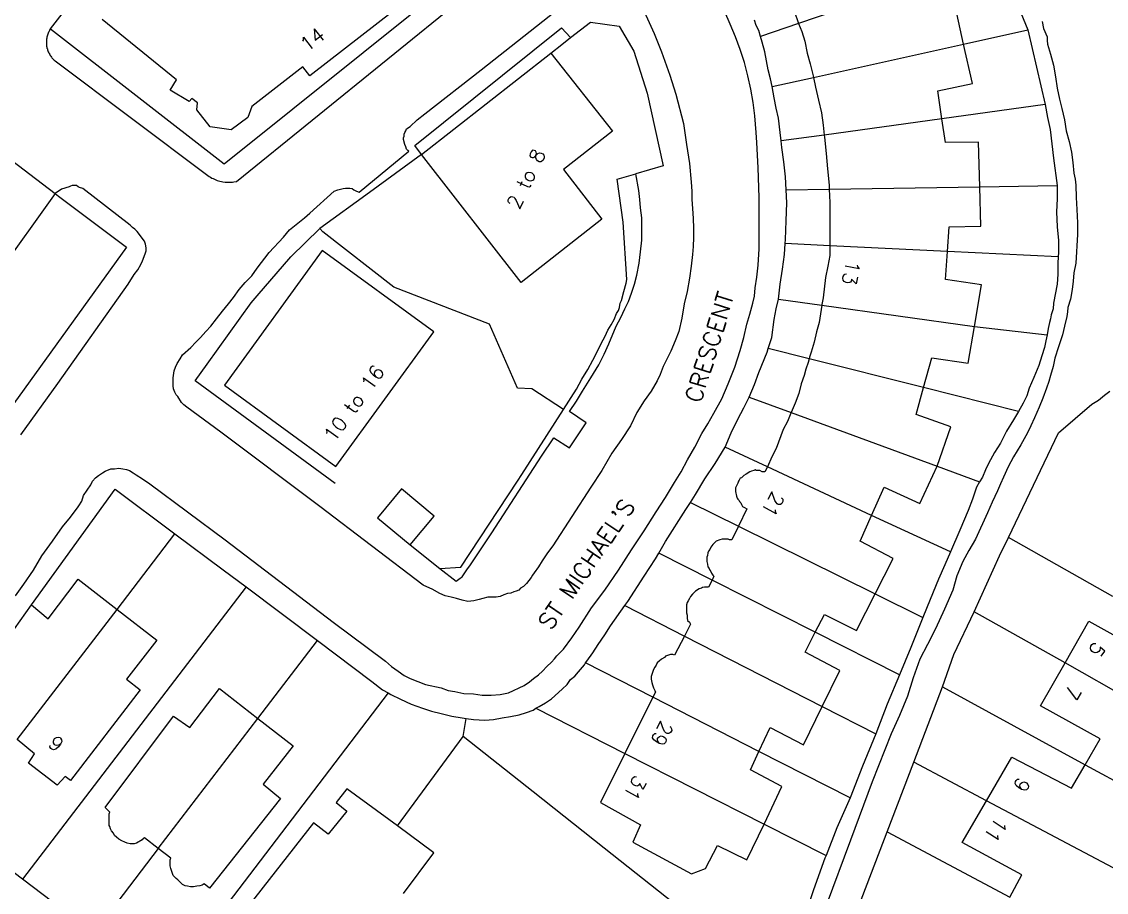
# Model space of a CAD drawing. Extents: x 427500 to 429848, y 434500 to 436505.
# Drawn here: x 427854.2 to 427945.1, y 435795.5 to 435868.4 of the extents above; entities that cross this region are included whole.
import ezdxf

# ---------------------------------------------------------------- set-up
doc = ezdxf.new("R2010")
doc.units = 0
doc.layers.add('LPTIP_Ex_Base', color=8, linetype='Continuous')
doc.styles.add('MtXpl_Romans', font='romans__.ttf')

msp = doc.modelspace()

# ---------------------------------------------------------------- linework, layer by layer
at = {"layer": 'LPTIP_Ex_Base', "color": 251, "true_color": 0x636466}
for p, q in [((427872.21, 435855.01), (427899.92, 435877.47)), ((427891.94, 435874.4), (427878.35, 435863.84)), ((427871.19, 435856.47), (427892.55, 435873.61)), ((427892.7, 435864.35), (427902.79, 435872.33)), ((427928.59, 435871.4), (427919.28, 435868.23)), ((427856.64, 435867.78), (427859.13, 435870.99)), ((427937.25, 435870.7), (427938.5, 435867.7)), ((427905.95, 435870.15), (427907.2, 435867.4)), ((427933.11, 435866.5), (427932.4, 435869.7)), ((427867.18, 435863.5), (427860.96, 435868.56)), ((427913.57, 435868.17), (427913.12, 435869.21)), ((427915.75, 435868.05), (427915.6, 435868.5)), ((427918.95, 435869.2), (427919.25, 435868.3)), ((427856.51, 435867.56), (427856.47, 435867.49)), ((427856.55, 435867.64), (427856.51, 435867.56)), ((427856.59, 435867.71), (427856.55, 435867.64)), ((427856.64, 435867.78), (427856.59, 435867.71)), ((427856.64, 435867.78), (427871.19, 435856.47)), ((427887.158, 435858.025), (427899.433, 435867.854)), ((427899.433, 435867.854), (427900.186, 435867.041)), ((427900.186, 435867.041), (427901.85, 435868.35)), ((427901.85, 435868.35), (427904.25, 435868)), ((427904.25, 435868), (427905.5, 435865.9)), ((427914.01, 435867.12), (427913.57, 435868.17)), ((427915.95, 435867.65), (427915.75, 435868.05)), ((427916.1, 435867.15), (427915.95, 435867.65)), ((427919.28, 435868.23), (427916.1, 435867.15)), ((427919.25, 435868.3), (427919.28, 435868.23)), ((427919.28, 435868.23), (427919.55, 435867.55)), ((427919.55, 435867.55), (427919.8, 435866.75)), ((427933.11, 435866.5), (427938.5, 435867.7)), ((427938.5, 435867.7), (427939.95, 435861.45)), ((427939.7, 435868.4), (427939.8, 435867.8)), ((427939.8, 435867.8), (427940.1, 435867.1)), ((427856.3, 435866.83), (427856.29, 435866.75)), ((427856.29, 435866.75), (427856.29, 435866.66)), ((427856.29, 435866.66), (427856.29, 435866.58)), ((427856.31, 435866.92), (427856.3, 435866.83)), ((427856.32, 435867), (427856.31, 435866.92)), ((427856.34, 435867.08), (427856.32, 435867)), ((427856.36, 435867.17), (427856.34, 435867.08)), ((427856.38, 435867.25), (427856.36, 435867.17)), ((427856.41, 435867.33), (427856.38, 435867.25)), ((427856.44, 435867.41), (427856.41, 435867.33)), ((427856.47, 435867.49), (427856.44, 435867.41)), ((427899.46, 435866.47), (427900.186, 435867.041)), ((427907.2, 435867.4), (427907.8, 435865.85)), ((427914.4, 435866.05), (427914.01, 435867.12)), ((427916.25, 435866.65), (427916.1, 435867.15)), ((427916.45, 435865.85), (427916.25, 435866.65)), ((427919.8, 435866.75), (427920, 435865.75)), ((427940.1, 435867.1), (427940.1, 435866.8)), ((427940.1, 435866.8), (427940.15, 435866.5)), ((427856.29, 435866.58), (427856.3, 435866.42)), ((427856.3, 435866.42), (427856.31, 435866.34)), ((427856.31, 435866.34), (427856.33, 435866.25)), ((427856.33, 435866.25), (427856.34, 435866.17)), ((427856.34, 435866.17), (427856.37, 435866.09)), ((427856.37, 435866.09), (427856.39, 435866.01)), ((427856.39, 435866.01), (427856.42, 435865.93)), ((427856.42, 435865.93), (427856.45, 435865.85)), ((427856.45, 435865.85), (427856.49, 435865.77)), ((427856.49, 435865.77), (427856.53, 435865.7)), ((427887.7, 435857.25), (427898.55, 435865.75)), ((427898.55, 435865.75), (427899.46, 435866.47)), ((427898.55, 435865.75), (427903.7, 435859.2)), ((427905.5, 435865.9), (427906.6, 435862.4)), ((427907.8, 435865.85), (427908.5, 435863.9)), ((427914.75, 435864.95), (427914.4, 435866.05)), ((427916.75, 435864.35), (427916.45, 435865.85)), ((427920, 435865.75), (427920.25, 435864.85)), ((427920.53, 435863.7), (427933.11, 435866.5)), ((427933.85, 435863.2), (427933.11, 435866.5)), ((427940.15, 435866.5), (427940.4, 435865.65)), ((427856.53, 435865.7), (427856.57, 435865.62)), ((427856.57, 435865.62), (427856.61, 435865.55)), ((427856.61, 435865.55), (427856.66, 435865.48)), ((427856.66, 435865.48), (427856.71, 435865.41)), ((427856.71, 435865.41), (427856.76, 435865.35)), ((427856.76, 435865.35), (427856.82, 435865.28)), ((427856.82, 435865.28), (427856.88, 435865.22)), ((427856.88, 435865.22), (427856.94, 435865.16)), ((427856.94, 435865.16), (427857.02, 435865.09)), ((427857.02, 435865.09), (427869.82, 435855.49)), ((427915.04, 435863.85), (427914.75, 435864.95)), ((427920.25, 435864.85), (427920.5, 435863.85)), ((427940.4, 435865.65), (427940.65, 435864.75)), ((427877.77, 435864.59), (427873.5, 435861.28)), ((427878.35, 435863.84), (427877.77, 435864.59)), ((427888, 435860.65), (427892.7, 435864.35)), ((427916.95, 435863.6), (427916.75, 435864.35)), ((427940.65, 435864.75), (427940.8, 435863.75)), ((427866.67, 435862.64), (427867.18, 435863.5)), ((427908.5, 435863.9), (427909, 435862.3)), ((427915.28, 435862.74), (427915.04, 435863.85)), ((427917.07, 435862.94), (427916.95, 435863.6)), ((427917.07, 435862.94), (427920.53, 435863.7)), ((427920.5, 435863.85), (427920.53, 435863.7)), ((427920.53, 435863.7), (427920.7, 435862.9)), ((427930.95, 435862.6), (427933.85, 435863.2)), ((427940.8, 435863.75), (427940.95, 435862.8)), ((427868.26, 435861.7), (427866.67, 435862.64)), ((427906.6, 435862.4), (427907.95, 435856.3)), ((427909, 435862.3), (427909.65, 435859.85)), ((427915.48, 435861.62), (427915.28, 435862.74)), ((427917.25, 435862), (427917.07, 435862.94)), ((427920.7, 435862.9), (427920.95, 435861.8)), ((427931.3, 435860.25), (427930.95, 435862.6)), ((427940.95, 435862.8), (427941.15, 435861.9)), ((427868.46, 435861.96), (427868.26, 435861.7)), ((427868.95, 435861.58), (427868.46, 435861.96)), ((427868.89, 435860.99), (427868.95, 435861.58)), ((427873.5, 435861.28), (427873.15, 435860.35)), ((427915.63, 435860.49), (427915.48, 435861.62)), ((427917.4, 435861.15), (427917.25, 435862)), ((427920.95, 435861.8), (427921.2, 435860.75)), ((427939.95, 435861.45), (427931.3, 435860.25)), ((427939.95, 435861.45), (427940.15, 435860.35)), ((427941.15, 435861.9), (427941.35, 435861.1)), ((427870.01, 435859.58), (427868.89, 435860.99)), ((427873.15, 435860.35), (427871.76, 435859.31)), ((427887.35, 435860.15), (427888, 435860.65)), ((427915.75, 435859.1), (427915.63, 435860.49)), ((427917.6, 435860.3), (427917.4, 435861.15)), ((427917.75, 435859.1), (427917.6, 435860.3)), ((427921.2, 435860.75), (427921.35, 435859.7)), ((427940.15, 435860.35), (427940.35, 435859.35)), ((427941.35, 435861.1), (427941.55, 435860.15)), ((427871.76, 435859.31), (427870.01, 435859.58)), ((427886.4, 435859.25), (427886.45, 435859.4)), ((427886.45, 435859.4), (427886.75, 435859.6)), ((427886.75, 435859.6), (427887.35, 435860.15)), ((427909.65, 435859.85), (427909.9, 435858.1)), ((427921.35, 435859.7), (427921.43, 435858.89)), ((427931.3, 435860.25), (427921.43, 435858.89)), ((427931.6, 435858.25), (427931.3, 435860.25)), ((427941.55, 435860.15), (427941.7, 435859.25)), ((427886.2, 435858.65), (427886.25, 435858.8)), ((427886.2, 435858.5), (427886.2, 435858.65)), ((427886.3, 435858.1), (427886.2, 435858.5)), ((427886.25, 435858.95), (427886.3, 435859.1)), ((427886.25, 435858.8), (427886.25, 435858.95)), ((427886.3, 435859.1), (427886.4, 435859.25)), ((427903.7, 435859.2), (427899.6, 435856)), ((427915.8, 435858.25), (427915.75, 435859.1)), ((427917.83, 435858.39), (427917.75, 435859.1)), ((427921.43, 435858.89), (427917.83, 435858.39)), ((427921.43, 435858.89), (427921.45, 435858.7)), ((427921.45, 435858.7), (427921.6, 435857.35)), ((427940.35, 435859.35), (427940.65, 435856.95)), ((427941.7, 435859.25), (427941.95, 435858.35)), ((427852.28, 435857.59), (427857.03, 435853.98)), ((427882.5, 435854.1), (427886.65, 435857.55)), ((427886.4, 435857.9), (427886.3, 435858.1)), ((427886.45, 435857.7), (427886.4, 435857.9)), ((427886.55, 435857.6), (427886.45, 435857.7)), ((427886.65, 435857.55), (427886.55, 435857.6)), ((427887.7, 435857.25), (427887.158, 435858.025)), ((427909.9, 435858.1), (427910.15, 435856.5)), ((427915.9, 435856.15), (427915.8, 435858.25)), ((427917.9, 435857.85), (427917.83, 435858.39)), ((427918.05, 435856.65), (427917.9, 435857.85)), ((427934.35, 435858.3), (427931.6, 435858.25)), ((427934.46, 435854.55), (427934.35, 435858.3)), ((427941.95, 435858.35), (427942.15, 435857.45)), ((427887.7, 435857.25), (427883.354, 435854.08)), ((427896.05, 435846.55), (427887.7, 435857.25)), ((427918.2, 435855.4), (427918.05, 435856.65)), ((427921.6, 435857.35), (427921.7, 435856.05)), ((427940.65, 435856.95), (427940.95, 435854.65)), ((427942.15, 435857.45), (427942.25, 435856.6)), ((427899.6, 435856), (427902.8, 435851.85)), ((427907.95, 435856.3), (427905.65, 435855.65)), ((427910.15, 435856.5), (427910.3, 435854.95)), ((427916, 435853.65), (427915.9, 435856.15)), ((427921.7, 435856.05), (427921.85, 435854.7)), ((427942.25, 435856.6), (427942.35, 435855.7)), ((427869.82, 435855.49), (427869.92, 435855.42)), ((427869.92, 435855.42), (427870.03, 435855.35)), ((427870.03, 435855.35), (427870.14, 435855.29)), ((427870.14, 435855.29), (427870.25, 435855.24)), ((427870.25, 435855.24), (427870.36, 435855.18)), ((427870.36, 435855.18), (427870.47, 435855.14)), ((427870.47, 435855.14), (427870.59, 435855.09)), ((427870.59, 435855.09), (427870.71, 435855.06)), ((427870.71, 435855.06), (427870.83, 435855.02)), ((427870.83, 435855.02), (427870.95, 435855)), ((427870.95, 435855), (427871.07, 435854.97)), ((427871.07, 435854.97), (427871.26, 435854.95)), ((427871.26, 435854.95), (427871.38, 435854.94)), ((427871.38, 435854.94), (427871.51, 435854.94)), ((427871.51, 435854.94), (427871.63, 435854.94)), ((427871.63, 435854.94), (427871.76, 435854.94)), ((427871.76, 435854.94), (427871.88, 435854.95)), ((427871.88, 435854.95), (427872, 435854.97)), ((427872, 435854.97), (427872.21, 435855.01)), ((427904.1, 435855.2), (427905.65, 435855.65)), ((427904.6, 435851.6), (427904.1, 435855.2)), ((427905.9, 435854.25), (427905.65, 435855.65)), ((427910.3, 435854.95), (427910.35, 435854.2)), ((427918.25, 435854.3), (427918.2, 435855.4)), ((427942.35, 435855.7), (427942.45, 435855.2)), ((427942.45, 435855.2), (427942.5, 435854.7)), ((427857.03, 435853.98), (427852, 435847)), ((427857.55, 435854.35), (427857.03, 435853.98)), ((427857.03, 435853.98), (427857.3, 435853.78)), ((427858.2, 435854.55), (427857.55, 435854.35)), ((427858.3, 435854.6), (427858.2, 435854.55)), ((427858.45, 435854.65), (427858.3, 435854.6)), ((427858.8, 435854.65), (427858.45, 435854.65)), ((427858.95, 435854.55), (427858.8, 435854.65)), ((427859.05, 435854.5), (427858.95, 435854.55)), ((427859.35, 435854.4), (427859.05, 435854.5)), ((427863.3, 435851.35), (427859.35, 435854.4)), ((427878.36, 435852.36), (427880.4, 435854.2)), ((427883.354, 435854.08), (427879.2, 435851.05)), ((427880.4, 435854.2), (427880.7, 435854.3)), ((427880.7, 435854.3), (427881.15, 435854.4)), ((427881.15, 435854.4), (427881.35, 435854.45)), ((427881.35, 435854.45), (427881.7, 435854.45)), ((427881.7, 435854.45), (427881.9, 435854.4)), ((427881.9, 435854.4), (427882.05, 435854.3)), ((427882.05, 435854.3), (427882.25, 435854.2)), ((427882.25, 435854.2), (427882.5, 435854.1)), ((427906, 435853.5), (427905.9, 435854.25)), ((427910.35, 435854.2), (427910.35, 435853.5)), ((427918.25, 435854.3), (427921.86, 435854.36)), ((427918.3, 435853.2), (427918.25, 435854.3)), ((427921.85, 435854.7), (427921.86, 435854.36)), ((427921.86, 435854.36), (427934.46, 435854.55)), ((427921.86, 435854.36), (427921.9, 435853.25)), ((427934.46, 435854.55), (427940.95, 435854.65)), ((427934.55, 435851.25), (427934.46, 435854.55)), ((427940.95, 435854.65), (427940.95, 435853.55)), ((427942.5, 435854.7), (427942.55, 435853.65)), ((427857.3, 435853.78), (427863, 435849.5)), ((427906.05, 435852.8), (427906, 435853.5)), ((427910.35, 435853.5), (427910.4, 435852.75)), ((427916, 435849.35), (427916, 435853.65)), ((427918.25, 435851.7), (427918.3, 435853.2)), ((427921.9, 435853.25), (427921.9, 435849.62)), ((427940.95, 435853.55), (427940.9, 435852.45)), ((427942.55, 435853.65), (427942.6, 435852.65)), ((427877.9, 435851.95), (427878.36, 435852.36)), ((427906.15, 435851.95), (427906.05, 435852.8)), ((427910.4, 435852.75), (427910.45, 435851.9)), ((427940.9, 435852.45), (427940.95, 435851.2)), ((427942.6, 435852.65), (427942.65, 435851.55)), ((427863.5, 435851.15), (427863.3, 435851.35)), ((427876.65, 435850.95), (427877.9, 435851.95)), ((427902.8, 435851.85), (427896.05, 435846.55)), ((427904.9, 435846.8), (427904.6, 435851.6)), ((427906.15, 435850.1), (427906.15, 435851.95)), ((427910.45, 435851.9), (427910.5, 435851.1)), ((427918.2, 435850.15), (427918.25, 435851.7)), ((427931.76, 435849.14), (427931.9, 435851.2)), ((427931.9, 435851.2), (427934.55, 435851.25)), ((427940.95, 435851.2), (427941.05, 435850.05)), ((427942.65, 435851.55), (427942.65, 435850.55)), ((427863.7, 435851), (427863.5, 435851.15)), ((427863.9, 435850.8), (427863.7, 435851)), ((427864.5, 435850), (427863.9, 435850.8)), ((427874.95, 435849.05), (427876.15, 435850.35)), ((427876.15, 435850.35), (427876.65, 435850.95)), ((427876.75, 435848.7), (427879.2, 435851.05)), ((427879.45, 435850.79), (427879.2, 435851.05)), ((427885.38, 435846.14), (427879.45, 435850.79)), ((427910.5, 435850.3), (427910.45, 435849.55)), ((427910.5, 435851.1), (427910.5, 435850.3)), ((427942.65, 435850.55), (427942.5, 435848.15)), ((427863, 435849.5), (427846.95, 435827.28)), ((427864.6, 435849.75), (427864.5, 435850)), ((427864.65, 435849.45), (427864.6, 435849.75)), ((427864.65, 435849.2), (427864.65, 435849.45)), ((427906.05, 435849.1), (427906.15, 435850.1)), ((427910.45, 435849.55), (427910.4, 435848.9)), ((427918.1, 435848.9), (427918.17, 435849.8)), ((427918.17, 435849.8), (427918.2, 435850.15)), ((427921.9, 435849.62), (427918.17, 435849.8)), ((427921.9, 435849.62), (427921.9, 435848.8)), ((427931.76, 435849.14), (427921.9, 435849.62)), ((427941.05, 435850.05), (427941.05, 435849.05)), ((427864.35, 435848.35), (427864.55, 435848.95)), ((427864.55, 435848.95), (427864.65, 435849.2)), ((427879.39, 435849.21), (427871.2, 435837.94)), ((427873.95, 435847.75), (427874.95, 435849.05)), ((427873.95, 435845.44), (427876.75, 435848.7)), ((427888.73, 435842.42), (427879.39, 435849.21)), ((427905.95, 435848.15), (427906.05, 435849.1)), ((427910.4, 435848.9), (427910.3, 435847.9)), ((427915.9, 435848), (427916, 435849.35)), ((427917.95, 435847.65), (427918.1, 435848.9)), ((427921.9, 435848.8), (427921.75, 435847.9)), ((427931.6, 435846.8), (427931.76, 435849.14)), ((427941.03, 435848.7), (427931.76, 435849.14)), ((427941.03, 435848.7), (427941, 435848.15)), ((427941.05, 435849.05), (427941.03, 435848.7)), ((427863.65, 435847.2), (427863.95, 435847.6)), ((427863.95, 435847.6), (427864.2, 435848.05)), ((427864.2, 435848.05), (427864.35, 435848.35)), ((427873.5, 435847.1), (427873.95, 435847.75)), ((427905.75, 435847.15), (427905.95, 435848.15)), ((427910.3, 435847.9), (427910.15, 435846.9)), ((427915.8, 435847), (427915.9, 435848)), ((427917.75, 435846.4), (427917.95, 435847.65)), ((427921.75, 435847.9), (427921.55, 435846.95)), ((427941, 435848.15), (427941, 435847.25)), ((427942.5, 435848.15), (427942.35, 435847.35)), ((427863.15, 435846.4), (427863.65, 435847.2)), ((427872.95, 435846.55), (427873.5, 435847.1)), ((427904.85, 435846.5), (427904.9, 435846.8)), ((427905.55, 435846.4), (427905.75, 435847.15)), ((427910.15, 435846.9), (427909.95, 435845.8)), ((427915.65, 435846.1), (427915.8, 435847)), ((427921.55, 435846.95), (427921.35, 435845.25)), ((427934.6, 435846.35), (427931.6, 435846.8)), ((427941, 435847.25), (427940.95, 435846.4)), ((427942.3, 435846.65), (427942.2, 435845.95)), ((427942.35, 435847.35), (427942.3, 435846.65)), ((427857.25, 435838.1), (427863.15, 435846.4)), ((427871.95, 435845.3), (427872.45, 435845.95)), ((427872.45, 435845.95), (427872.95, 435846.55)), ((427893.4, 435843.05), (427885.38, 435846.14)), ((427904.45, 435845.05), (427904.65, 435845.8)), ((427904.65, 435845.8), (427904.85, 435846.5)), ((427905.3, 435845.65), (427905.55, 435846.4)), ((427909.95, 435845.8), (427909.7, 435844.75)), ((427915.6, 435845.4), (427915.65, 435846.1)), ((427917.6, 435845.15), (427917.75, 435846.4)), ((427934.02, 435842.87), (427934.6, 435846.35)), ((427940.95, 435846.4), (427940.65, 435844.8)), ((427942.2, 435845.95), (427942.05, 435845.15)), ((427869.77, 435839.72), (427873.45, 435844.85)), ((427871.55, 435844.75), (427871.95, 435845.3)), ((427873.45, 435844.85), (427873.95, 435845.44)), ((427904.35, 435844.8), (427904.45, 435845.05)), ((427904.75, 435844.35), (427905.05, 435844.95)), ((427905.05, 435844.95), (427905.3, 435845.65)), ((427915.45, 435844.8), (427915.6, 435845.4)), ((427917.4, 435844.35), (427917.6, 435845.15)), ((427917.6, 435845.15), (427921.24, 435844.64)), ((427921.35, 435845.25), (427921.25, 435844.7)), ((427942.05, 435845.15), (427941.85, 435844.45)), ((427870.55, 435843.5), (427871.05, 435844.15)), ((427871.05, 435844.15), (427871.55, 435844.75)), ((427903.85, 435843.45), (427904.05, 435843.95)), ((427904.05, 435843.95), (427904.2, 435844.2)), ((427904.2, 435844.2), (427904.3, 435844.45)), ((427904.3, 435844.45), (427904.35, 435844.8)), ((427904.4, 435843.6), (427904.75, 435844.35)), ((427909.7, 435844.75), (427909.5, 435843.55)), ((427915.2, 435843.9), (427915.45, 435844.8)), ((427917.25, 435843.45), (427917.4, 435844.35)), ((427921.24, 435844.64), (427921, 435843.2)), ((427921.25, 435844.7), (427921.24, 435844.64)), ((427921.24, 435844.64), (427934.02, 435842.87)), ((427940.6, 435844.35), (427940.45, 435843.85)), ((427940.65, 435844.8), (427940.6, 435844.35)), ((427941.8, 435844.1), (427941.75, 435843.7)), ((427941.85, 435844.45), (427941.8, 435844.1)), ((427870.05, 435842.9), (427870.55, 435843.5)), ((427895.75, 435837.7), (427893.4, 435843.05)), ((427903.6, 435843), (427903.85, 435843.45)), ((427904, 435842.9), (427904.4, 435843.6)), ((427909.5, 435843.55), (427909.25, 435842.45)), ((427914.7, 435841.95), (427914.95, 435843.05)), ((427914.95, 435843.05), (427915.2, 435843.9)), ((427917.05, 435841.95), (427917.25, 435843.45)), ((427921, 435843.2), (427920.8, 435842.4)), ((427940.3, 435843.2), (427940.2, 435842.7)), ((427940.4, 435843.5), (427940.3, 435843.2)), ((427940.45, 435843.85), (427940.4, 435843.5)), ((427941.75, 435843.7), (427941.55, 435842.9)), ((427869.2, 435841.95), (427869.65, 435842.45)), ((427869.65, 435842.45), (427870.05, 435842.9)), ((427880.54, 435831.15), (427888.73, 435842.42)), ((427903.1, 435842.05), (427903.3, 435842.55)), ((427903.3, 435842.55), (427903.6, 435843)), ((427903.4, 435841.4), (427904, 435842.9)), ((427909.25, 435842.45), (427908.95, 435841.65)), ((427920.8, 435842.4), (427920.6, 435841.55)), ((427933.5, 435839.8), (427934.02, 435842.87)), ((427934.02, 435842.87), (427940.1, 435842.15)), ((427940.1, 435842.15), (427940, 435841.65)), ((427940.2, 435842.7), (427940.1, 435842.15)), ((427941.4, 435842.15), (427941.05, 435841.15)), ((427941.55, 435842.9), (427941.4, 435842.15)), ((427868.4, 435841.1), (427868.8, 435841.55)), ((427868.8, 435841.55), (427869.2, 435841.95)), ((427902.45, 435840.8), (427902.75, 435841.45)), ((427902.75, 435841.45), (427903.1, 435842.05)), ((427903, 435840.55), (427903.4, 435841.4)), ((427908.95, 435841.65), (427908.6, 435840.8)), ((427914.4, 435840.85), (427914.7, 435841.95)), ((427916.75, 435841.02), (427916.85, 435841.35)), ((427916.85, 435841.35), (427917.05, 435841.95)), ((427920.6, 435841.55), (427920.35, 435840.7)), ((427940, 435841.65), (427939.9, 435841.1)), ((427867.5, 435840.15), (427867.7, 435840.5)), ((427867.7, 435840.5), (427868.4, 435841.1)), ((427902.05, 435840.05), (427902.45, 435840.8)), ((427902.55, 435839.65), (427903, 435840.55)), ((427908.6, 435840.8), (427907.95, 435839.5)), ((427913.95, 435839.45), (427914.4, 435840.85)), ((427915.95, 435839), (427916.65, 435840.7)), ((427916.65, 435840.7), (427916.75, 435841.02)), ((427920.17, 435840.16), (427916.75, 435841.02)), ((427920.2, 435840.3), (427920.17, 435840.16)), ((427920.35, 435840.7), (427920.2, 435840.3)), ((427939.65, 435840.4), (427939.4, 435839.6)), ((427939.9, 435841.1), (427939.65, 435840.4)), ((427941.05, 435841.15), (427940.75, 435840.2)), ((427867, 435839.15), (427867.1, 435839.45)), ((427867.1, 435839.45), (427867.25, 435839.75)), ((427867.25, 435839.75), (427867.5, 435840.15)), ((427868.75, 435838.3), (427869.77, 435839.72)), ((427901.65, 435839.25), (427902.05, 435840.05)), ((427901.9, 435838.55), (427902.55, 435839.65)), ((427907.95, 435839.5), (427907.7, 435838.85)), ((427913.4, 435838.05), (427913.95, 435839.45)), ((427920.1, 435839.85), (427919.9, 435839.3)), ((427920.17, 435840.16), (427920.1, 435839.85)), ((427929.76, 435837.74), (427920.17, 435840.16)), ((427929.76, 435837.74), (427930.45, 435840.25)), ((427930.45, 435840.25), (427933.5, 435839.8)), ((427939.4, 435839.6), (427939, 435838.6)), ((427940.6, 435839.5), (427940.4, 435838.75)), ((427940.75, 435840.2), (427940.6, 435839.5)), ((427866.9, 435838.55), (427867, 435839.15)), ((427866.9, 435837.9), (427866.9, 435838.55)), ((427901.15, 435838.45), (427901.65, 435839.25)), ((427901.2, 435837.45), (427901.9, 435838.55)), ((427907.7, 435838.85), (427907.45, 435838.3)), ((427915.6, 435838), (427915.95, 435839)), ((427919.75, 435838.75), (427919.5, 435838.05)), ((427919.9, 435839.3), (427919.75, 435838.75)), ((427939, 435838.6), (427938.6, 435837.7)), ((427940.4, 435838.75), (427940.25, 435838.25)), ((427854.144, 435833.802), (427857.25, 435838.1)), ((427866.95, 435837.65), (427866.9, 435837.9)), ((427867.05, 435837.35), (427866.95, 435837.65)), ((427880.48, 435829.71), (427868.75, 435838.3)), ((427871.2, 435837.94), (427880.54, 435831.15)), ((427896.95, 435837.65), (427895.75, 435837.7)), ((427899.6, 435835.9), (427896.95, 435837.65)), ((427899.6, 435835.9), (427900.7, 435837.6)), ((427900.7, 435837.6), (427901.15, 435838.45)), ((427907.45, 435838.3), (427906.95, 435837.45)), ((427912.85, 435836.8), (427913.4, 435838.05)), ((427915.15, 435836.95), (427915.6, 435838)), ((427919.5, 435838.05), (427919.3, 435837.25)), ((427929.15, 435835.5), (427929.76, 435837.74)), ((427937.7, 435835.75), (427929.76, 435837.74)), ((427938.6, 435837.7), (427938.4, 435837.05)), ((427940.05, 435837.7), (427939.75, 435836.85)), ((427940.25, 435838.25), (427940.05, 435837.7)), ((427867.15, 435837.15), (427867.05, 435837.35)), ((427867.3, 435837), (427867.15, 435837.15)), ((427867.6, 435836.5), (427867.3, 435837)), ((427900.7, 435836.6), (427901.2, 435837.45)), ((427906.95, 435837.45), (427906.35, 435836.65)), ((427912.2, 435835.6), (427912.85, 435836.8)), ((427914.7, 435836.05), (427915.15, 435836.95)), ((427915.15, 435836.95), (427918.67, 435835.65)), ((427919.3, 435837.25), (427919, 435836.45)), ((427938.4, 435837.05), (427938.1, 435836.45)), ((427939.75, 435836.85), (427939.45, 435836.1)), ((427943.85, 435836.35), (427944.4, 435836.7)), ((427944.4, 435836.7), (427944.9, 435837.1)), ((427944.9, 435837.1), (427945.35, 435837.45)), ((427867.8, 435836.3), (427867.6, 435836.5)), ((427868.05, 435836.1), (427867.8, 435836.3)), ((427870.9, 435834), (427868.05, 435836.1)), ((427896.12, 435830.48), (427899.6, 435835.9)), ((427900.1, 435835.75), (427900.7, 435836.6)), ((427901.5, 435834.8), (427900.1, 435835.75)), ((427906.35, 435836.65), (427905.75, 435835.65)), ((427914.2, 435835.1), (427914.7, 435836.05)), ((427919, 435836.45), (427918.67, 435835.65)), ((427937.7, 435835.75), (427937.3, 435835.05)), ((427938.1, 435836.45), (427937.7, 435835.75)), ((427939.45, 435836.1), (427939.05, 435835.2)), ((427941.05, 435833.95), (427943.85, 435836.35)), ((427905.75, 435835.65), (427905.2, 435834.55)), ((427911.7, 435834.7), (427912.2, 435835.6)), ((427913.65, 435833.95), (427914.2, 435835.1)), ((427918.35, 435834.9), (427918, 435834.25)), ((427918.65, 435835.6), (427918.35, 435834.9)), ((427918.67, 435835.65), (427918.65, 435835.6)), ((427918.67, 435835.65), (427930.9, 435831.16)), ((427932.05, 435834.45), (427929.15, 435835.5)), ((427937.3, 435835.05), (427936.7, 435834.1)), ((427939.05, 435835.2), (427938.75, 435834.55)), ((427879.2, 435827.8), (427870.9, 435834)), ((427900.1, 435832.7), (427901.5, 435834.8)), ((427905.2, 435834.55), (427904.45, 435833.4)), ((427911.2, 435833.9), (427911.7, 435834.7)), ((427913.15, 435832.75), (427913.65, 435833.95)), ((427918, 435834.25), (427917.4, 435832.65)), ((427930.9, 435831.16), (427932.05, 435834.45)), ((427936.7, 435834.1), (427936.2, 435833.1)), ((427936.86, 435825.19), (427941.05, 435833.95)), ((427938.45, 435833.95), (427937.9, 435832.95)), ((427938.75, 435834.55), (427938.45, 435833.95)), ((427897.75, 435832), (427898.8, 435833.55)), ((427898.8, 435833.55), (427900.1, 435832.7)), ((427904.45, 435833.4), (427903.65, 435832.25)), ((427910.6, 435832.75), (427911.2, 435833.9)), ((427936.2, 435833.1), (427935.7, 435832.3)), ((427903.65, 435832.25), (427902.8, 435830.8)), ((427910, 435831.7), (427910.6, 435832.75)), ((427912.3, 435831.4), (427913.15, 435832.75)), ((427916.68, 435831.11), (427913.15, 435832.75)), ((427917.4, 435832.65), (427917.05, 435831.95)), ((427935.7, 435832.3), (427935.2, 435831.4)), ((427937.9, 435832.95), (427937.3, 435831.95)), ((427893.6, 435825.6), (427897.75, 435832)), ((427909.45, 435830.7), (427910, 435831.7)), ((427911.45, 435830.1), (427912.3, 435831.4)), ((427917.05, 435831.95), (427916.68, 435831.11)), ((427935.2, 435831.4), (427934.95, 435830.85)), ((427937.3, 435831.95), (427936.85, 435831.1)), ((427860.4, 435830.2), (427860.65, 435830.4)), ((427860.65, 435830.4), (427861, 435830.6)), ((427861, 435830.6), (427861.2, 435830.75)), ((427861.2, 435830.75), (427861.7, 435830.95)), ((427861.7, 435830.95), (427862, 435830.95)), ((427862, 435830.95), (427862.35, 435831)), ((427862.35, 435831), (427862.7, 435830.95)), ((427862.7, 435830.95), (427863, 435830.9)), ((427863, 435830.9), (427863.25, 435830.8)), ((427863.25, 435830.8), (427863.55, 435830.6)), ((427863.55, 435830.6), (427863.8, 435830.45)), ((427863.8, 435830.45), (427864.35, 435830.1)), ((427895.75, 435829.9), (427896.12, 435830.48)), ((427902.8, 435830.8), (427901.9, 435829.4)), ((427908.9, 435829.8), (427909.45, 435830.7)), ((427914.7, 435830.4), (427914.5, 435830.2)), ((427914.9, 435830.5), (427914.7, 435830.4)), ((427915.2, 435830.7), (427914.9, 435830.5)), ((427915.35, 435830.75), (427915.2, 435830.7)), ((427915.55, 435830.8), (427915.35, 435830.75)), ((427915.65, 435830.85), (427915.55, 435830.8)), ((427915.75, 435830.8), (427915.65, 435830.85)), ((427916.05, 435830.8), (427915.75, 435830.8)), ((427916.25, 435830.7), (427916.05, 435830.8)), ((427916.45, 435830.7), (427916.25, 435830.7)), ((427916.68, 435831.11), (427916.45, 435830.7)), ((427925.41, 435827.05), (427916.68, 435831.11)), ((427929.45, 435828.05), (427930.9, 435831.16)), ((427930.9, 435831.16), (427934.45, 435829.85)), ((427934.95, 435830.85), (427934.7, 435830.25)), ((427936.85, 435831.1), (427936.45, 435830.25)), ((427859.4, 435828.7), (427860, 435829.6)), ((427860, 435829.6), (427860.15, 435829.9)), ((427860.15, 435829.9), (427860.4, 435830.2)), ((427864.35, 435830.1), (427864.95, 435829.7)), ((427864.95, 435829.7), (427871.25, 435825)), ((427891, 435822.7), (427895.75, 435829.9)), ((427901.9, 435829.4), (427898.7, 435824.5)), ((427908.15, 435828.55), (427908.9, 435829.8)), ((427910.65, 435828.8), (427911.45, 435830.1)), ((427914.2, 435829.75), (427914, 435829.35)), ((427914.25, 435829.9), (427914.2, 435829.75)), ((427914.3, 435830), (427914.25, 435829.9)), ((427914.4, 435830.15), (427914.3, 435830)), ((427914.5, 435830.2), (427914.4, 435830.15)), ((427925.41, 435827.05), (427926.45, 435829.4)), ((427926.45, 435829.4), (427929.45, 435828.05)), ((427934.2, 435829.4), (427933.85, 435828.4)), ((427934.45, 435829.85), (427934.2, 435829.4)), ((427934.7, 435830.25), (427934.45, 435829.85)), ((427936.2, 435829.7), (427935.95, 435829.1)), ((427936.45, 435830.25), (427936.2, 435829.7)), ((427855.05, 435819.55), (427862.05, 435829.25)), ((427859.25, 435828.25), (427859.4, 435828.7)), ((427862.05, 435829.25), (427867.06, 435825.51)), ((427886.019, 435829.265), (427884.01, 435826.84)), ((427888.759, 435826.995), (427886.019, 435829.265)), ((427907.35, 435827.35), (427908.15, 435828.55)), ((427910.23, 435828.14), (427910.65, 435828.8)), ((427914, 435829.35), (427914, 435829.05)), ((427914, 435829.05), (427914.1, 435828.65)), ((427914.1, 435828.65), (427914.15, 435828.5)), ((427914.15, 435828.5), (427914.2, 435828.4)), ((427935.95, 435829.1), (427935.5, 435828.15)), ((427858.3, 435826.9), (427858.95, 435827.75)), ((427858.95, 435827.75), (427859, 435827.85)), ((427859, 435827.85), (427859.25, 435828.25)), ((427887.85, 435821.2), (427879.2, 435827.8)), ((427909.85, 435827.55), (427910.23, 435828.14)), ((427910.23, 435828.14), (427914.25, 435826.15)), ((427914.2, 435828.4), (427914.3, 435828.3)), ((427914.95, 435827.6), (427914.25, 435826.15)), ((427914.3, 435828.3), (427914.35, 435828.2)), ((427914.35, 435828.2), (427914.45, 435828.1)), ((427914.45, 435828.1), (427914.5, 435827.95)), ((427914.5, 435827.95), (427914.6, 435827.8)), ((427914.6, 435827.8), (427914.75, 435827.7)), ((427914.75, 435827.7), (427914.95, 435827.6)), ((427933.85, 435828.4), (427933.5, 435827.45)), ((427935.5, 435828.15), (427935.1, 435827.25)), ((427857.65, 435826.1), (427858.3, 435826.9)), ((427884.01, 435826.84), (427886.75, 435824.57)), ((427886.75, 435824.57), (427888.759, 435826.995)), ((427906.35, 435825.75), (427907.35, 435827.35)), ((427908.15, 435824.85), (427909.85, 435827.55)), ((427924.45, 435824.9), (427925.41, 435827.05)), ((427932, 435823.99), (427925.41, 435827.05)), ((427933.5, 435827.45), (427932.8, 435825.8)), ((427935.1, 435827.25), (427934.1, 435825.05)), ((427856.8, 435824.9), (427857.65, 435826.1)), ((427914.25, 435826.15), (427913.7, 435825)), ((427914.25, 435826.15), (427925.7, 435820.48)), ((427932.8, 435825.8), (427932, 435823.99)), ((427855.9, 435823.65), (427856.8, 435824.9)), ((427862.21, 435819.18), (427867.06, 435825.51)), ((427867.06, 435825.51), (427871.1, 435822.5)), ((427871.25, 435825), (427880.3, 435818.1)), ((427891.8, 435822.9), (427893.6, 435825.6)), ((427905.3, 435824.15), (427906.35, 435825.75)), ((427907.58, 435823.88), (427908.15, 435824.85)), ((427912.4, 435824.9), (427912.1, 435824.6)), ((427912.7, 435825), (427912.4, 435824.9)), ((427912.9, 435825.05), (427912.7, 435825)), ((427913.4, 435825.05), (427912.9, 435825.05)), ((427913.5, 435825), (427913.4, 435825.05)), ((427913.7, 435825), (427913.5, 435825)), ((427927.2, 435823.45), (427924.45, 435824.9)), ((427934.1, 435825.05), (427933.55, 435824.1)), ((427936.12, 435823.65), (427936.86, 435825.19)), ((427945.6, 435820.25), (427936.86, 435825.19)), ((427886.75, 435824.57), (427889.25, 435822.6)), ((427898.7, 435824.5), (427898.25, 435823.9)), ((427904.2, 435822.45), (427905.3, 435824.15)), ((427911.75, 435824.05), (427911.7, 435823.9)), ((427911.85, 435824.2), (427911.75, 435824.05)), ((427911.95, 435824.4), (427911.85, 435824.2)), ((427912.1, 435824.6), (427911.95, 435824.4)), ((427932, 435823.99), (427931.55, 435822.9)), ((427933.55, 435824.1), (427933.05, 435823.2)), ((427855.2, 435822.45), (427855.9, 435823.65)), ((427897.8, 435823.25), (427897.5, 435822.75)), ((427898.25, 435823.9), (427897.8, 435823.25)), ((427906.35, 435821.95), (427907.3, 435823.4)), ((427907.3, 435823.4), (427907.58, 435823.88)), ((427912.04, 435821.63), (427907.58, 435823.88)), ((427911.65, 435823.7), (427911.6, 435823.55)), ((427911.6, 435823.55), (427911.6, 435823.2)), ((427911.6, 435823.2), (427911.65, 435822.95)), ((427911.7, 435823.9), (427911.65, 435823.7)), ((427925.7, 435820.48), (427927.2, 435823.45)), ((427933.05, 435823.2), (427932.55, 435822)), ((427934, 435818.97), (427936.12, 435823.65)), ((427854.4, 435821.3), (427855.2, 435822.45)), ((427871.1, 435822.5), (427873.01, 435821.06)), ((427889.25, 435822.6), (427891, 435822.7)), ((427889.25, 435822.6), (427890.599, 435821.537)), ((427891.1, 435821.9), (427891.5, 435822.5)), ((427891.5, 435822.5), (427891.8, 435822.9)), ((427897.15, 435822.25), (427897, 435822.05)), ((427897.5, 435822.75), (427897.15, 435822.25)), ((427903.05, 435820.8), (427904.2, 435822.45)), ((427911.65, 435822.95), (427911.7, 435822.75)), ((427911.7, 435822.75), (427911.8, 435822.6)), ((427911.8, 435822.6), (427911.85, 435822.45)), ((427911.85, 435822.45), (427911.95, 435822.35)), ((427911.95, 435822.35), (427912, 435822.2)), ((427912, 435822.2), (427912.1, 435822.05)), ((427931.55, 435822.9), (427931, 435821.7)), ((427853.7, 435820.3), (427854.4, 435821.3)), ((427856.45, 435818.4), (427858.95, 435821.7)), ((427858.95, 435821.7), (427862.21, 435819.18)), ((427890.599, 435821.537), (427890.95, 435821.8)), ((427890.95, 435821.8), (427891.1, 435821.9)), ((427896.5, 435821.35), (427896.25, 435821.1)), ((427896.9, 435821.85), (427896.5, 435821.35)), ((427897, 435822.05), (427896.9, 435821.85)), ((427905, 435819.85), (427906.35, 435821.95)), ((427912.04, 435821.63), (427911.75, 435821.05)), ((427912.2, 435821.95), (427912.04, 435821.63)), ((427920.69, 435817.26), (427912.04, 435821.63)), ((427912.1, 435822.05), (427912.2, 435821.95)), ((427931, 435821.7), (427930.3, 435820)), ((427932.55, 435822), (427932.2, 435820.8)), ((427873.01, 435821.06), (427854.3, 435796.6)), ((427873.01, 435821.06), (427879, 435816.57)), ((427888.4, 435820.95), (427887.85, 435821.2)), ((427888.6, 435820.86), (427888.4, 435820.95)), ((427889.25, 435820.5), (427888.6, 435820.86)), ((427889.7, 435820.3), (427889.25, 435820.5)), ((427894.6, 435820.4), (427894.3, 435820.25)), ((427894.9, 435820.5), (427894.6, 435820.4)), ((427895.2, 435820.55), (427894.9, 435820.5)), ((427895.45, 435820.65), (427895.2, 435820.55)), ((427895.65, 435820.7), (427895.45, 435820.65)), ((427895.85, 435820.8), (427895.65, 435820.7)), ((427896, 435820.95), (427895.85, 435820.8)), ((427896.25, 435821.1), (427896, 435820.95)), ((427901.95, 435819.3), (427903.05, 435820.8)), ((427910.4, 435820.45), (427910.25, 435820.25)), ((427910.65, 435820.7), (427910.4, 435820.45)), ((427910.95, 435820.9), (427910.65, 435820.7)), ((427911.15, 435820.95), (427910.95, 435820.9)), ((427911.25, 435821), (427911.15, 435820.95)), ((427911.4, 435821.05), (427911.25, 435821)), ((427911.75, 435821.05), (427911.4, 435821.05)), ((427924.15, 435817.4), (427925.7, 435820.48)), ((427925.7, 435820.48), (427929.71, 435818.5)), ((427932.2, 435820.8), (427931.5, 435819.2)), ((427849.4, 435811.65), (427855.05, 435819.55)), ((427855.05, 435819.55), (427856.45, 435818.4)), ((427890.2, 435820.2), (427889.7, 435820.3)), ((427890.65, 435820.1), (427890.2, 435820.2)), ((427891.1, 435819.95), (427890.65, 435820.1)), ((427891.6, 435819.85), (427891.1, 435819.95)), ((427892.1, 435819.9), (427891.6, 435819.85)), ((427892.55, 435820), (427892.1, 435819.9)), ((427892.85, 435820.1), (427892.55, 435820)), ((427893.25, 435820.2), (427892.85, 435820.1)), ((427893.95, 435820.2), (427893.25, 435820.2)), ((427894.3, 435820.25), (427893.95, 435820.2)), ((427903.55, 435817.8), (427904.75, 435819.5)), ((427904.75, 435819.5), (427905, 435819.85)), ((427904.75, 435819.5), (427909.73, 435816.95)), ((427909.95, 435819.75), (427909.9, 435819.55)), ((427909.9, 435819.55), (427909.9, 435818.9)), ((427910.05, 435819.9), (427909.95, 435819.75)), ((427910.15, 435820.1), (427910.05, 435819.9)), ((427910.25, 435820.25), (427910.15, 435820.1)), ((427930.3, 435820), (427929.71, 435818.5)), ((427853.85, 435808.28), (427862.21, 435819.18)), ((427862.21, 435819.18), (427865.55, 435816.6)), ((427900.9, 435817.7), (427901.95, 435819.3)), ((427909.9, 435818.9), (427909.95, 435818.7)), ((427909.95, 435818.7), (427909.95, 435818.45)), ((427920.69, 435817.26), (427921.45, 435818.75)), ((427921.45, 435818.75), (427924.15, 435817.4)), ((427929.71, 435818.5), (427929.65, 435818.35)), ((427931.5, 435819.2), (427930.75, 435817.55)), ((427932.3, 435815.4), (427934, 435818.97)), ((427941.61, 435814.71), (427934, 435818.97)), ((427880.3, 435818.1), (427884.7, 435814.85)), ((427900.3, 435816.8), (427900.9, 435817.7)), ((427903.05, 435817.05), (427903.55, 435817.8)), ((427910.25, 435817.95), (427909.73, 435816.95)), ((427909.95, 435818.45), (427910, 435818.25)), ((427910, 435818.25), (427910.15, 435818.1)), ((427910.15, 435818.1), (427910.25, 435817.95)), ((427929.65, 435818.35), (427928.7, 435816)), ((427941.61, 435814.71), (427943.6, 435818.2)), ((427943.6, 435818.2), (427948.7, 435815.35)), ((427899.6, 435815.85), (427900.3, 435816.8)), ((427902.5, 435816.25), (427903.05, 435817.05)), ((427909.73, 435816.95), (427908.9, 435815.35)), ((427909.73, 435816.95), (427921.27, 435811.04)), ((427919.85, 435815.6), (427920.69, 435817.26)), ((427927.75, 435813.7), (427920.69, 435817.26)), ((427930.75, 435817.55), (427930.1, 435816.25)), ((427865.55, 435816.6), (427863, 435813.35)), ((427874, 435810.05), (427879, 435816.57)), ((427879, 435816.57), (427883.55, 435813.15)), ((427899.05, 435815.3), (427899.6, 435815.85)), ((427902.05, 435815.55), (427902.5, 435816.25)), ((427928.7, 435816), (427927.75, 435813.7)), ((427930.1, 435816.25), (427929.45, 435815)), ((427898.6, 435814.75), (427898.85, 435815.05)), ((427898.85, 435815.05), (427899.05, 435815.3)), ((427901.55, 435814.85), (427902.05, 435815.55)), ((427907.8, 435815), (427907.6, 435814.85)), ((427908.05, 435815.15), (427907.8, 435815)), ((427908.15, 435815.25), (427908.05, 435815.15)), ((427908.4, 435815.35), (427908.15, 435815.25)), ((427908.55, 435815.4), (427908.4, 435815.35)), ((427908.75, 435815.4), (427908.55, 435815.4)), ((427908.9, 435815.35), (427908.75, 435815.4)), ((427922.75, 435814.05), (427919.85, 435815.6)), ((427929.45, 435815), (427928.9, 435813.45)), ((427931.35, 435812.7), (427932.3, 435815.4)), ((427884.7, 435814.85), (427885.2, 435814.4)), ((427885.2, 435814.4), (427885.75, 435814)), ((427885.75, 435814), (427886.25, 435813.65)), ((427897.5, 435813.7), (427897.85, 435814)), ((427897.85, 435814), (427898.2, 435814.4)), ((427898.2, 435814.4), (427898.6, 435814.75)), ((427900.55, 435813.6), (427900.85, 435813.95)), ((427900.85, 435813.95), (427901.35, 435814.55)), ((427901.35, 435814.55), (427901.45, 435814.7)), ((427901.45, 435814.7), (427901.55, 435814.85)), ((427907.09, 435811.82), (427901.45, 435814.7)), ((427907.15, 435814.15), (427906.95, 435813.55)), ((427907.25, 435814.35), (427907.15, 435814.15)), ((427907.35, 435814.5), (427907.25, 435814.35)), ((427907.45, 435814.7), (427907.35, 435814.5)), ((427907.6, 435814.85), (427907.45, 435814.7)), ((427921.27, 435811.04), (427922.75, 435814.05)), ((427939.55, 435811.1), (427941.61, 435814.71)), ((427955.74, 435806.68), (427941.61, 435814.71)), ((427863, 435813.35), (427864.15, 435812.45)), ((427883.55, 435813.15), (427884.45, 435812.45)), ((427886.25, 435813.65), (427886.75, 435813.4)), ((427886.75, 435813.4), (427888.05, 435812.9)), ((427896.3, 435812.8), (427896.75, 435813.1)), ((427896.75, 435813.1), (427897.1, 435813.4)), ((427897.1, 435813.4), (427897.5, 435813.7)), ((427899.9, 435812.9), (427900.2, 435813.3)), ((427900.2, 435813.3), (427900.55, 435813.6)), ((427906.95, 435813.55), (427906.95, 435813.35)), ((427906.95, 435813.35), (427907, 435813.05)), ((427907, 435813.05), (427907.05, 435812.85)), ((427927.75, 435813.7), (427926.7, 435811.25)), ((427928.9, 435813.45), (427928.4, 435811.9)), ((427864.15, 435812.45), (427858.3, 435804.85)), ((427868.3, 435809.3), (427870.8, 435812.55)), ((427884.92, 435812.18), (427868.946, 435791.247)), ((427870.8, 435812.55), (427874, 435810.05)), ((427884.45, 435812.45), (427884.92, 435812.18)), ((427884.92, 435812.18), (427885.15, 435812.05)), ((427888.05, 435812.9), (427889.35, 435812.6)), ((427889.35, 435812.6), (427889.95, 435812.4)), ((427889.95, 435812.4), (427890.5, 435812.3)), ((427890.5, 435812.3), (427891.25, 435812.15)), ((427891.25, 435812.15), (427892.05, 435812.1)), ((427894.3, 435812.05), (427895, 435812.2)), ((427895, 435812.2), (427896.3, 435812.8)), ((427898.6, 435811.7), (427899.5, 435812.5)), ((427899.5, 435812.5), (427899.9, 435812.9)), ((427907.05, 435812.85), (427907.15, 435812.6)), ((427907.3, 435812.25), (427907.09, 435811.82)), ((427907.15, 435812.6), (427907.25, 435812.4)), ((427907.25, 435812.4), (427907.3, 435812.25)), ((427928.93, 435806.38), (427931.35, 435812.7)), ((427931.35, 435812.7), (427943.29, 435806.17)), ((427885.15, 435812.05), (427885.95, 435811.65)), ((427885.95, 435811.65), (427886.85, 435811.25)), ((427886.85, 435811.25), (427887.8, 435810.9)), ((427892.05, 435812.1), (427892.8, 435812)), ((427892.8, 435812), (427893.55, 435812)), ((427893.55, 435812), (427894.3, 435812.05)), ((427897.55, 435811.05), (427898.1, 435811.35)), ((427898.1, 435811.35), (427898.6, 435811.7)), ((427907.09, 435811.82), (427904.75, 435807.12)), ((427915.97, 435807.29), (427907.09, 435811.82)), ((427926.7, 435811.25), (427925.75, 435808.75)), ((427928.4, 435811.9), (427927.75, 435810.3)), ((427887.8, 435810.9), (427888.55, 435810.65)), ((427888.55, 435810.65), (427889.35, 435810.45)), ((427889.35, 435810.45), (427890.25, 435810.25)), ((427895.15, 435810.2), (427895.9, 435810.35)), ((427895.9, 435810.35), (427896.5, 435810.55)), ((427896.5, 435810.55), (427897.05, 435810.75)), ((427897.05, 435810.75), (427897.29, 435810.9)), ((427897.29, 435810.9), (427897.55, 435811.05)), ((427897.29, 435810.9), (427904.75, 435807.12)), ((427919.7, 435807.85), (427921.27, 435811.04)), ((427921.27, 435811.04), (427925.75, 435808.75)), ((427944.55, 435808.35), (427939.55, 435811.1)), ((427861.2, 435802.6), (427866.95, 435810.25)), ((427865.66, 435799.16), (427874, 435810.05)), ((427866.95, 435810.25), (427868.3, 435809.3)), ((427874, 435810.05), (427876.95, 435807.75)), ((427890.25, 435810.25), (427891.1, 435810.1)), ((427891.1, 435810.1), (427891.46, 435810.04)), ((427891.2, 435808.55), (427891.46, 435810.04)), ((427891.46, 435810.04), (427892.05, 435809.95)), ((427892.05, 435809.95), (427893, 435809.9)), ((427893, 435809.9), (427893.75, 435809.95)), ((427893.75, 435809.95), (427894.45, 435810.1)), ((427894.45, 435810.1), (427895.15, 435810.2)), ((427927.75, 435810.3), (427927.05, 435808.75)), ((427885.7, 435801.05), (427891.2, 435808.55)), ((427897.07, 435803.91), (427891.2, 435808.55)), ((427915.97, 435807.29), (427916.9, 435809.3)), ((427916.9, 435809.3), (427919.7, 435807.85)), ((427925.75, 435808.75), (427924.65, 435806.05)), ((427927.05, 435808.75), (427925.45, 435804.75)), ((427855.3, 435807.1), (427853.85, 435808.28)), ((427876.95, 435807.75), (427874.45, 435804.55)), ((427943.29, 435806.17), (427944.55, 435808.35)), ((427854.8, 435806.3), (427855.3, 435807.1)), ((427904.75, 435807.12), (427902.7, 435803)), ((427904.75, 435807.12), (427916.4, 435801.21)), ((427915.25, 435805.75), (427915.97, 435807.29)), ((427923.6, 435803.4), (427915.97, 435807.29)), ((427935.04, 435803.16), (427937.15, 435806.8)), ((427937.15, 435806.8), (427942.15, 435804.2)), ((427857.2, 435804.45), (427854.8, 435806.3)), ((427924.65, 435806.05), (427923.6, 435803.4)), ((427926.7, 435800.55), (427928.93, 435806.38)), ((427935.04, 435803.16), (427928.93, 435806.38)), ((427942.15, 435804.2), (427943.29, 435806.17)), ((427943.29, 435806.17), (427952.52, 435801.13)), ((427857.85, 435805.2), (427857.2, 435804.45)), ((427858.3, 435804.85), (427857.85, 435805.2)), ((427917.9, 435804.35), (427915.25, 435805.75)), ((427874.45, 435804.55), (427875.9, 435803.35)), ((427881.45, 435804.15), (427880.55, 435803)), ((427885.7, 435801.05), (427881.45, 435804.15)), ((427916.4, 435801.21), (427917.9, 435804.35)), ((427925.45, 435804.75), (427923.65, 435799.85)), ((427875.9, 435803.35), (427869.96, 435795.84)), ((427903.01, 435799.2), (427897.07, 435803.91)), ((427923.6, 435803.4), (427922.5, 435800.9)), ((427933, 435799.65), (427935.04, 435803.16)), ((427949.29, 435795.59), (427935.04, 435803.16)), ((427861.6, 435802.2), (427861.2, 435802.6)), ((427861.55, 435802.05), (427861.6, 435802.2)), ((427881.45, 435802.3), (427879.9, 435800.35)), ((427880.55, 435803), (427881.45, 435802.3)), ((427902.7, 435803), (427906.05, 435801.15)), ((427861.55, 435801.1), (427861.55, 435802.05)), ((427878.65, 435801.3), (427872.75, 435793.75)), ((427879.9, 435800.35), (427878.65, 435801.3)), ((427854.3, 435796.6), (427848.32, 435801.06)), ((427861.6, 435801), (427861.55, 435801.1)), ((427861.65, 435800.8), (427861.6, 435801)), ((427861.75, 435800.65), (427861.65, 435800.8)), ((427861.9, 435800.45), (427861.75, 435800.65)), ((427862, 435800.25), (427861.9, 435800.45)), ((427888.75, 435798.8), (427885.7, 435801.05)), ((427906.05, 435801.15), (427905.4, 435799.7)), ((427914.95, 435798.2), (427916.4, 435801.21)), ((427916.4, 435801.21), (427921.59, 435798.58)), ((427922.5, 435800.9), (427921.59, 435798.58)), ((427924.31, 435794.27), (427926.7, 435800.55)), ((427926.7, 435800.55), (427936.97, 435795.09)), ((427862.15, 435800.1), (427862, 435800.25)), ((427862.35, 435799.95), (427862.15, 435800.1)), ((427862.6, 435799.8), (427862.35, 435799.95)), ((427862.85, 435799.7), (427862.6, 435799.8)), ((427863.05, 435799.6), (427862.85, 435799.7)), ((427863.3, 435799.55), (427863.05, 435799.6)), ((427863.65, 435799.55), (427863.3, 435799.55)), ((427863.85, 435799.6), (427863.65, 435799.55)), ((427864.3, 435799.9), (427863.85, 435799.6)), ((427864.4, 435800), (427864.3, 435799.9)), ((427864.5, 435800.05), (427864.4, 435800)), ((427865.66, 435799.16), (427864.5, 435800.05)), ((427905.4, 435799.7), (427910.32, 435797.04)), ((427923.65, 435799.85), (427921.6, 435794.4)), ((427938, 435796.95), (427933, 435799.65)), ((427865.66, 435799.16), (427860.25, 435792.09)), ((427866.7, 435798.35), (427865.66, 435799.16)), ((427886.2, 435795.4), (427888.75, 435798.8)), ((427908.9, 435794.54), (427903.01, 435799.2)), ((427911.5, 435797.5), (427912.5, 435799.4)), ((427912.5, 435799.4), (427914.95, 435798.2)), ((427921.59, 435798.58), (427921.5, 435798.35)), ((427866.65, 435798.2), (427866.7, 435798.35)), ((427866.65, 435797.7), (427866.65, 435798.2)), ((427866.7, 435797.5), (427866.65, 435797.7)), ((427921.5, 435798.35), (427920.55, 435795.7)), ((427866.9, 435796.9), (427866.7, 435797.5)), ((427867.15, 435796.65), (427866.9, 435796.9)), ((427910.32, 435797.04), (427911.5, 435797.5)), ((427936.97, 435795.09), (427938, 435796.95)), ((427860.25, 435792.09), (427854.3, 435796.6)), ((427867.3, 435796.55), (427867.15, 435796.65)), ((427867.7, 435796.15), (427867.3, 435796.55)), ((427867.9, 435796.05), (427867.7, 435796.15)), ((427868.1, 435796), (427867.9, 435796.05)), ((427868.35, 435795.95), (427868.1, 435796)), ((427868.6, 435795.95), (427868.35, 435795.95)), ((427868.9, 435796), (427868.6, 435795.95)), ((427869.15, 435796.05), (427868.9, 435796)), ((427869.35, 435796.1), (427869.15, 435796.05)), ((427869.5, 435796.2), (427869.35, 435796.1)), ((427869.96, 435795.84), (427869.5, 435796.2)), ((427920.55, 435795.7), (427919.65, 435793.05))]:
    msp.add_line(p, q, dxfattribs=at)

# ---------------------------------------------------------------- texts
at = {"layer": 'LPTIP_Ex_Base', "color": 251, "true_color": 0x636466, "style": 'MtXpl_Romans'}
for s, height, rotation, p in [('14', 1.2, 37.8, (427878.117, 435865.778)), ('2 to 8', 1.2, 64.5, (427895.875, 435852.567)), ('13', 1.2, 259.1, (427923.296, 435848.469)), ('CRESCENT', 1.4, 72.8, (427911.079, 435836.365)), ('10 to 16', 1.2, 54.3, (427880.4, 435833.096)), ('21', 1.2, 241.1, (427917.132, 435829.151)), ("ST MICHAEL'S", 1.4, 55.7, (427898.541, 435817.339)), ('5', 1.2, 235.4, (427944.088, 435816.57)), ('7', 1.2, 240.2, (427941.995, 435812.959)), ('29', 1.2, 242.9, (427907.782, 435809.966)), ('9', 1.2, 321.9, (427856.33, 435807.783)), ('31', 1.2, 241.4, (427905.582, 435805.411)), ('9', 1.2, 240.2, (427937.711, 435805.221)), ('11', 1.2, 236.3, (427935.896, 435801.894))]:
    msp.add_text(s, height=height, rotation=rotation, dxfattribs=at).set_placement(p)

doc.saveas('drawing.dxf')
